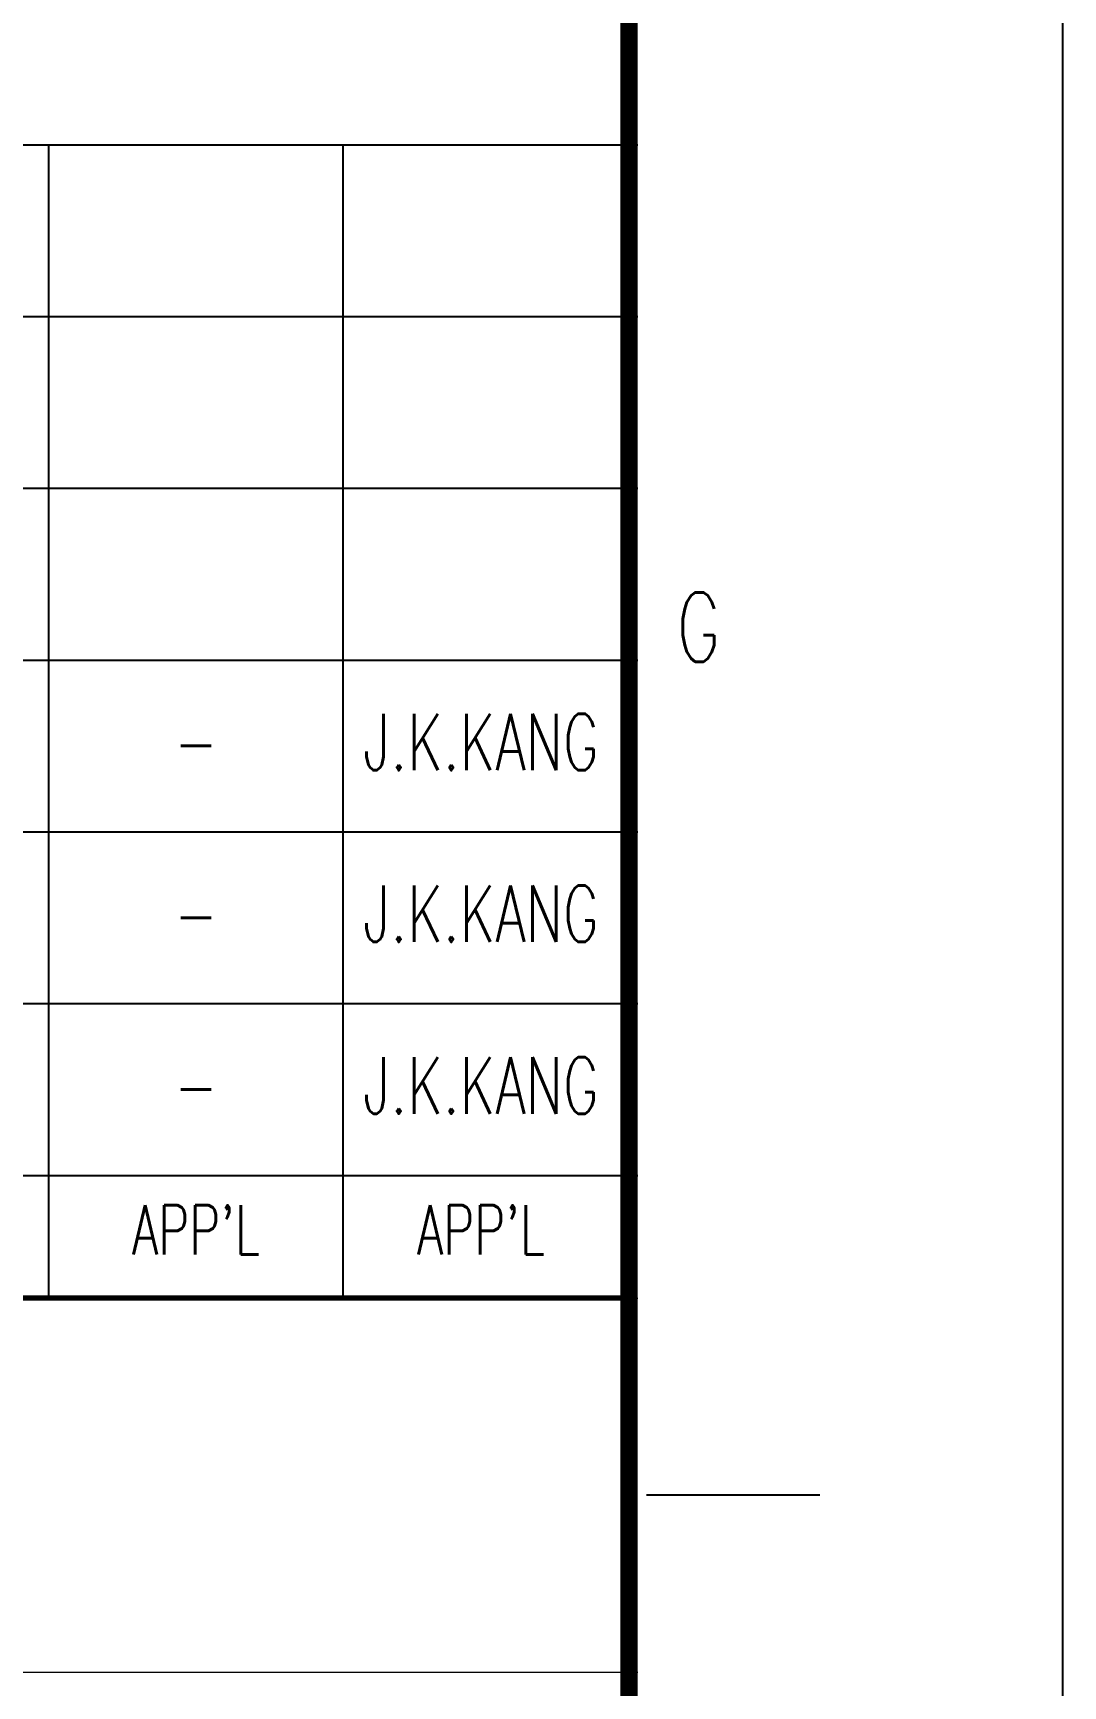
# Model space of a CAD drawing. Header units: millimetres. Extents: x 0 to 91981, y -132907 to 77676.
# Drawn here: x 85453 to 87131, y 3247 to 5941 of the extents above; entities that cross this region are included whole.
import ezdxf
from ezdxf.enums import TextEntityAlignment as Align

# ---------------------------------------------------------------- set-up
doc = ezdxf.new("R2010")
doc.units = ezdxf.units.MM
doc.header["$LTSCALE"] = 60
for name, color, linetype in [('BODER', 7, 'Continuous'), ('border', 130, 'Continuous'), ('TITLE', 7, 'Continuous')]:
    doc.layers.add(name, color=color, linetype=linetype)
doc.styles.add('ROMANS', font='ROMANS.shx', dxfattribs={"width": 0.8})

# ---------------------------------------------------------------- blocks, each defined once
blk = doc.blocks.new('TITLE')
at = {"color": 7}
for p, q in [((841, 0), (841, 594.854)), ((824.024, 88.945), (831.098, 88.945))]:
    blk.add_line(p, q, dxfattribs=at)
at = {"color": 7, "const_width": 0.707}
blk.add_lwpolyline([(823.317, 17.329), (823.317, 577.171)], dxfattribs=at)
at = {"layer": 'BODER'}
for p, q in [((699.671, 143.966), (823.671, 143.966)), ((799.671, 96.966), (799.671, 143.966)), ((811.671, 96.966), (811.671, 143.966)), ((699.671, 136.966), (823.671, 136.966)), ((699.671, 129.966), (823.671, 129.966)), ((699.671, 122.966), (823.671, 122.966)), ((699.671, 115.966), (823.671, 115.966)), ((699.671, 108.966), (823.671, 108.966)), ((699.671, 101.966), (823.671, 101.966))]:
    blk.add_line(p, q, dxfattribs=at)
at = {"layer": 'border', "color": 7, "linetype": 'Continuous', "lineweight": 0}
for p, q in [((699.671, 96.966), (823.671, 96.966)), ((699.671, 96.966), (823.671, 96.966)), ((699.671, 81.726), (823.671, 81.726))]:
    blk.add_line(p, q, dxfattribs=at)
at = {"layer": 'TITLE', "color": 7, "lineweight": 0, "const_width": 0.216}
blk.add_lwpolyline([(699.671, 17.683), (699.671, 96.966), (823.671, 96.966)], dxfattribs=at)
at = {"color": 7, "style": 'ROMANS', "width": 0.7}
blk.add_text('G', height=2.829, dxfattribs=at).set_placement((826.146, 124.311), align=Align.MIDDLE)
at = {"layer": 'BODER', "color": 7, "style": 'ROMANS', "width": 0.7}
for s, p in [('J.K.KANG', (817.285, 119.629)), ('-', (805.671, 119.629)), ('J.K.KANG', (817.285, 112.629)), ('-', (805.671, 112.629)), ('J.K.KANG', (817.285, 105.629)), ('-', (805.671, 105.629))]:
    blk.add_text(s, height=2.3, dxfattribs=at).set_placement(p, align=Align.MIDDLE)
at = {"layer": 'BODER', "style": 'ROMANS', "width": 0.7}
for p in [(805.671, 99.749), (817.285, 99.749)]:
    blk.add_text("APP'L", height=2, dxfattribs=at).set_placement(p, align=Align.MIDDLE)

msp = doc.modelspace()

# ---------------------------------------------------------------- block references
at = {"linetype": 'ByBlock', "xscale": 40, "yscale": 40, "zscale": 40}
msp.add_blockref('TITLE', (53491.26992, 0.00021), dxfattribs=at)

doc.saveas('drawing.dxf')
